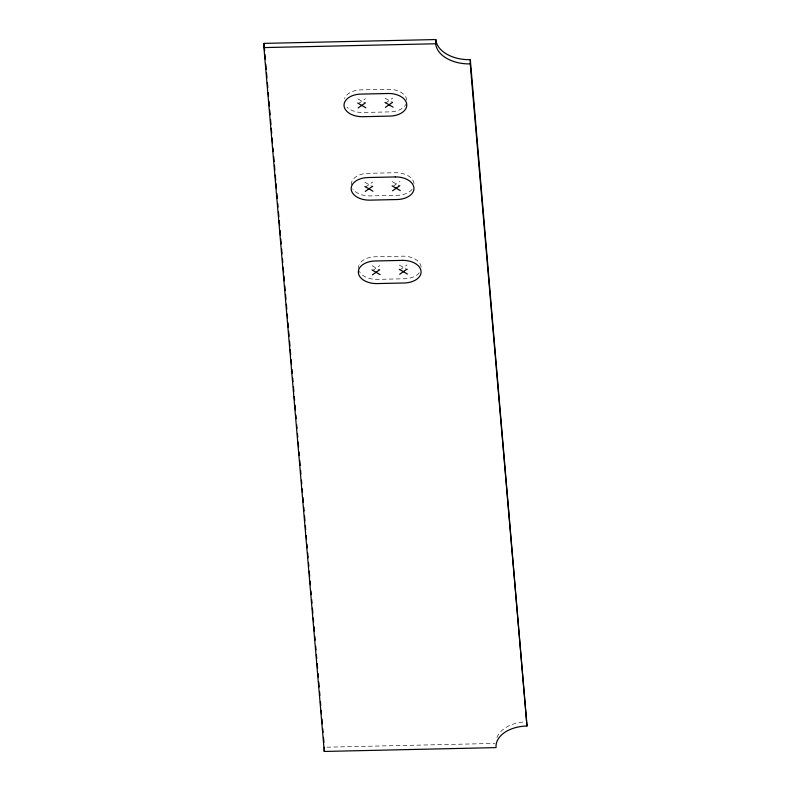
<?xml version="1.0" encoding="UTF-8"?>
<svg xmlns="http://www.w3.org/2000/svg" width="791" height="791" viewBox="0 0 791 791"><rect width="100%" height="100%" fill="white"/><g stroke="black" fill="none" stroke-linecap="round" stroke-linejoin="round"><path stroke-width="0.59" stroke-dasharray="3.96 2.97" d="M358.214 103.73L365.501 98.648M385.484 103.127L392.771 98.035M365.363 187.18L372.66 182.088M393.542 185.934L399.93 181.475M372.521 270.621L379.809 265.529M399.791 270.008L407.078 264.926M326.802 747.179L494.919 743.421M385.059 98.203L392.178 102.355M357.789 98.816L364.908 102.968M392.217 181.653L399.326 185.806M364.938 182.256L373.075 187.002M399.366 265.094L407.503 269.84M372.096 265.707L379.215 269.86M496.936 737.578A32.777 20.863 1.2 0 1 524.789 721.906M419.27 272.776A17.758 11.301 1.2 0 1 404.399 278.768L377.129 279.371A17.758 11.301 1.2 0 1 359.292 271.382M421.158 267.071A17.758 11.301 1.2 0 0 402.461 256.165L375.191 256.778A17.758 11.301 1.2 0 0 359.173 264.59M358.442 268.475A17.758 11.301 1.2 0 1 358.788 265.539M406.495 103.117A17.758 11.301 1.2 0 1 390.092 111.877L362.822 112.49A17.758 11.301 1.2 0 1 346.992 107.181M406.851 100.18A17.758 11.301 1.2 0 0 388.154 89.284L360.884 89.887A17.758 11.301 1.2 0 0 344.481 98.648M412.111 189.326A17.758 11.301 1.2 0 1 397.25 195.318L369.98 195.931A17.758 11.301 1.2 0 1 352.687 188.871M414.009 183.631A17.758 11.301 1.2 0 0 395.312 172.725L368.042 173.328A17.758 11.301 1.2 0 0 351.283 185.025"/><path stroke-width="1.19" d="M263.917 47.598L264.006 43.386L435.811 39.55A32.777 20.863 1.2 0 0 470.319 59.681L526.994 726.019A32.777 20.863 1.2 0 0 496.056 747.614L324.261 751.45L263.917 47.598L435.722 43.762A32.777 20.863 1.2 0 0 470.23 63.893L526.994 726.019M324.261 751.45L324.34 747.238M435.722 43.762L435.811 39.55M470.23 63.893L470.319 59.681M358.125 107.942L365.412 102.86M385.395 107.339L392.682 102.247M365.274 191.392L372.571 186.3M392.544 190.779L399.841 185.687M372.432 274.833L379.72 269.741M399.702 274.22L406.989 269.138M384.97 102.415L393.107 107.161M357.7 103.028L365.838 107.774M392.128 185.865L400.256 190.611M364.859 186.468L372.986 191.214M399.277 269.306L407.414 274.052M372.007 269.919L380.145 274.665M264.006 43.386L264.639 50.772M264.955 54.46L265.371 59.384M265.796 64.308L266.221 69.232M266.537 72.92L266.953 77.844M267.378 82.768L267.803 87.692M268.218 92.606L268.535 96.304M268.96 101.228L269.385 106.142M269.701 109.84L270.117 114.764M270.542 119.678L270.967 124.602M271.283 128.29L271.709 133.214M272.124 138.138L272.549 143.062M272.974 147.986L273.291 151.674M273.706 156.598L274.131 161.522M274.447 165.21L274.873 170.134M275.288 175.058L275.713 179.972M276.029 183.67L276.455 188.594M276.87 193.508L277.295 198.432M277.72 203.356L278.036 207.044M278.452 211.968L278.877 216.892M279.193 220.58L279.619 225.504M280.034 230.428L280.459 235.352M280.775 239.04L281.2 243.964M281.616 248.888L282.041 253.802M282.466 258.726L282.783 262.424M283.198 267.338L283.623 272.262M283.939 275.96L284.365 280.874M284.78 285.798L285.205 290.722M285.521 294.41L285.947 299.334M286.372 304.258L286.787 309.182M287.212 314.096L287.529 317.794M287.954 322.718L288.369 327.632M288.685 331.33L289.111 336.254M289.536 341.168L289.951 346.092M290.267 349.79L290.692 354.704M291.118 359.628L291.533 364.552M291.958 369.476L292.275 373.164M292.7 378.088L293.016 381.776M293.431 386.7L293.856 391.624M294.282 396.548L294.598 400.236M295.013 405.16L295.439 410.084M295.864 414.998L296.18 418.696M296.704 424.846L297.02 428.534M297.446 433.458L297.762 437.156M298.177 442.07L298.603 446.994M299.028 451.918L299.344 455.606M299.769 460.53L300.185 465.454M300.61 470.378L300.926 474.066M301.45 480.216L301.767 483.914M302.192 488.828L302.508 492.526M302.933 497.45L303.349 502.364M303.774 507.288L304.09 510.986M304.515 515.9L304.93 520.824M305.356 525.748L305.672 529.436M306.196 535.596L306.512 539.284M306.938 544.208L307.254 547.896M307.679 552.82L308.095 557.744M308.52 562.658L308.836 566.356M309.261 571.28L309.676 576.194M310.102 581.118L310.418 584.816M310.942 590.966L311.259 594.654M311.684 599.578L312 603.266M312.425 608.19L312.84 613.114M313.266 618.038L313.582 621.726M314.007 626.65L314.432 631.574M314.848 636.488L315.164 640.186M315.698 646.336L316.014 650.024M316.43 654.948L316.746 658.646M317.171 663.56L317.596 668.484M318.012 673.408L318.328 677.096M318.753 682.02L319.178 686.944M319.594 691.868L319.91 695.556M320.444 701.706L320.76 705.404M321.176 710.318L321.492 714.016M321.917 718.94L322.342 723.854M322.758 728.778L323.074 732.476M323.499 737.39L323.924 742.314M388.065 93.496L360.795 94.099A17.758 11.301 1.2 0 0 344.045 105.796A17.758 11.301 1.2 0 0 362.733 116.702L390.003 116.089A17.758 11.301 1.2 0 0 406.762 104.392A17.758 11.301 1.2 0 0 388.065 93.496M395.223 176.937L367.953 177.54A17.758 11.301 1.2 0 0 351.194 189.237A17.758 11.301 1.2 0 0 369.891 200.143L397.161 199.53A17.758 11.301 1.2 0 0 413.92 187.843A17.758 11.301 1.2 0 0 395.223 176.937M402.382 260.377L375.102 260.99A17.758 11.301 1.2 0 0 358.353 272.687A17.758 11.301 1.2 0 0 377.04 283.583L404.31 282.98A17.758 11.301 1.2 0 0 421.069 271.283A17.758 11.301 1.2 0 0 402.382 260.377"/></g></svg>
